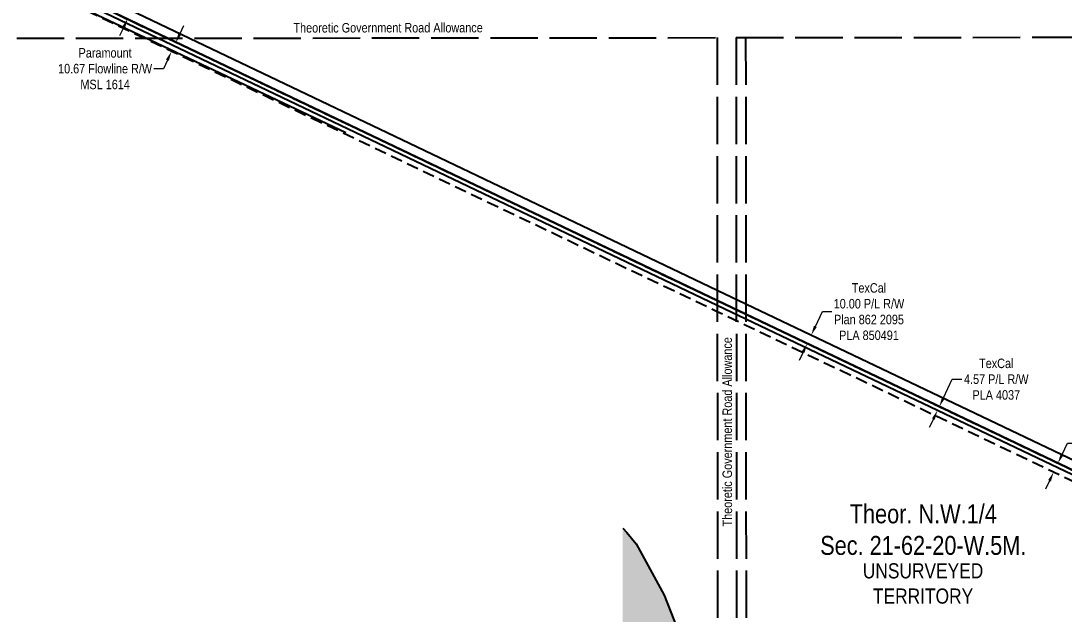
# Model space of a CAD drawing. Extents: x 500622 to 512229, y 6022177 to 6028063.
# Drawn here: x 502414 to 503515, y 6025739 to 6026365 of the extents above; entities that cross this region are included whole.
import ezdxf
from ezdxf.enums import TextEntityAlignment as Align

# ---------------------------------------------------------------- set-up
doc = ezdxf.new("R2010")
doc.units = 0
doc.header["$LTSCALE"] = 5
doc.header["$PDMODE"] = 3
doc.header["$PDSIZE"] = 30
doc.linetypes.add('foc-ACCESSROAD', pattern=[3.75, 2.5, -1.25])
doc.linetypes.add('foc-UNSURVEYED', pattern=[12.5, 10, -2.5])
doc.layers.get('Defpoints').update_dxf_attribs({"color": 9})
for name, color, linetype in [('C-SYMBOL', 7, 'Continuous'), ('F-RW', 190, 'Continuous'), ('F-WS', 190, 'foc-ACCESSROAD'), ('L-ROAD-T', 7, 'Continuous'), ('L-UNS-T', 3, 'Continuous'), ('L-USEC', 7, 'foc-UNSURVEYED'), ('T-WATER', 160, 'Continuous'), ('T-WATER-H', 133, 'Continuous')]:
    doc.layers.add(name, color=color, linetype=linetype)
for name, color, linetype, lineweight in [('F-AR-T', 190, 'Continuous', 9), ('F-FLOWLINE-T', 190, 'Continuous', 9), ('F-RW-T', 190, 'Continuous', 9), ('F-RW-T2', 190, 'Continuous', 9)]:
    doc.layers.add(name, color=color, linetype=linetype, lineweight=lineweight)
doc.styles.add('175L', font='ARIALN.TTF', dxfattribs={"height": 20})
doc.styles.add('80CG', font='ARIALN.TTF', dxfattribs={"height": 10})
doc.styles.add('80L', font='ARIALN.TTF', dxfattribs={"height": 10})
doc.dimstyles.new('Compass 5 000', dxfattribs={"dimscale": 5, "dimtxt": 9, "dimasz": 2, "dimexe": 0.2, "dimexo": 0.0625, "dimgap": 0.5, "dimtad": 0, "dimtih": 1, "dimtoh": 1, "dimzin": 0, "dimdsep": 46, "dimtxsty": '80CG', "dimcen": 0.1, "dimse1": 1, "dimse2": 1, "dimclrd": 256, "dimclrt": 256, "dimaunit": 1, "dimadec": 4, "dimazin": 0, "dimtfac": 0.06, "dimtofl": 0, "dimtmove": 0, "dimatfit": 1, "dimfxl": 0.2, "dimtolj": 1, "dimtzin": 0, "dimlwd": -1, "dimarcsym": 0})

# ---------------------------------------------------------------- blocks, each defined once
blk = doc.blocks.new('*D878')
at = {"layer": 'Defpoints', "color": 0, "transparency": 16777216}
for p in [(502433.8, 6026422.3), (502429.8, 6026413.9), (502530.6, 6026376.2)]:
    blk.add_point(p, dxfattribs=at)
at = {"layer": 'F-RW-T2', "transparency": 16777216}
for p, q in [((502534.9, 6026385.2), (502548.1, 6026413)), ((502548.1, 6026413), (502558.1, 6026413)), ((502522.2, 6026358.7), (502517.9, 6026349.7))]:
    blk.add_line(p, q, dxfattribs=at)
for points in [[(502533.4, 6026386), (502536.4, 6026384.5), (502530.6, 6026376.2)], [(502520.7, 6026359.4), (502523.7, 6026358), (502526.5, 6026367.7)]]:
    blk.add_solid(points, dxfattribs=at)
at = {"layer": 'F-RW-T2', "transparency": 16777216, "insert": (502597.2, 6026413), "char_height": 10, "attachment_point": 5, "style": '80CG'}
blk.add_mtext('\\A1;TexCal\\P10.00 P/L R/W\\PPlan 862 2095\\PPLA 850491', dxfattribs=at)
blk = doc.blocks.new('*D902')
at = {"layer": 'Defpoints', "color": 0, "transparency": 16777216}
for p in [(502572.6, 6026332.9), (502625.6, 6026319.4), (502621.1, 6026310)]:
    blk.add_point(p, dxfattribs=at)
at = {"layer": 'F-AR-T', "transparency": 16777216}
for p, q in [((502581.4, 6026351.4), (502585.6, 6026360.4)), ((502568.3, 6026323.9), (502564.1, 6026314.9)), ((502564.1, 6026314.9), (502554.1, 6026314.9))]:
    blk.add_line(p, q, dxfattribs=at)
for points in [[(502579.9, 6026352.1), (502582.9, 6026350.7), (502577.1, 6026342.4)], [(502566.8, 6026324.6), (502569.9, 6026323.2), (502572.6, 6026332.9)]]:
    blk.add_solid(points, dxfattribs=at)
at = {"layer": 'F-AR-T', "transparency": 16777216, "insert": (502502.6, 6026314.9), "char_height": 10, "attachment_point": 5, "style": '80CG'}
blk.add_mtext('\\A1;Paramount\\P10.67 Flowline R/W\\PMSL 1614', dxfattribs=at)
blk = doc.blocks.new('*D965')
at = {"layer": 'Defpoints', "color": 0, "transparency": 16777216}
for p in [(503323.1, 6025982), (503325.1, 6025986.1), (503383.3, 6025958.4)]:
    blk.add_point(p, dxfattribs=at)
at = {"layer": 'F-RW-T', "transparency": 16777216}
for p, q in [((503387.6, 6025967.4), (503397, 6025987.2)), ((503397, 6025987.2), (503407, 6025987.2)), ((503377, 6025945.2), (503372.7, 6025936.2))]:
    blk.add_line(p, q, dxfattribs=at)
for points in [[(503386.1, 6025968.1), (503389.1, 6025966.7), (503383.3, 6025958.4)], [(503375.5, 6025945.9), (503378.5, 6025944.5), (503381.3, 6025954.3)]]:
    blk.add_solid(points, dxfattribs=at)
at = {"layer": 'F-RW-T', "transparency": 16777216, "insert": (503443.4, 6025987.2), "char_height": 10, "attachment_point": 5, "style": '80CG'}
blk.add_mtext('\\A1;TexCal\\P4.57 P/L R/W\\PPLA 4037', dxfattribs=at)
blk = doc.blocks.new('*D1054')
at = {"layer": 'Defpoints', "color": 0, "transparency": 16777216}
for p in [(503248.1, 6026033.9), (503281, 6026018.3), (503276.7, 6026009.2)]:
    blk.add_point(p, dxfattribs=at)
at = {"layer": 'F-RW-T', "transparency": 16777216}
for p, q in [((503252.4, 6026042.9), (503259.9, 6026058.5)), ((503259.9, 6026058.5), (503269.9, 6026058.5)), ((503239.5, 6026015.9), (503235.2, 6026006.8))]:
    blk.add_line(p, q, dxfattribs=at)
for points in [[(503250.9, 6026043.7), (503253.9, 6026042.2), (503248.1, 6026033.9)], [(503238, 6026016.6), (503241, 6026015.2), (503243.8, 6026024.9)]]:
    blk.add_solid(points, dxfattribs=at)
at = {"layer": 'F-RW-T', "transparency": 16777216, "insert": (503309, 6026058.5), "char_height": 10, "attachment_point": 5, "style": '80CG'}
blk.add_mtext('\\A1;TexCal\\P10.00 P/L R/W\\PPlan 862 2095\\PPLA 850491', dxfattribs=at)
blk = doc.blocks.new('*D1060')
at = {"layer": 'Defpoints', "color": 0, "transparency": 16777216}
for p in [(503456.9, 6025923.3), (503452.3, 6025913.6), (503503.9, 6025889)]:
    blk.add_point(p, dxfattribs=at)
at = {"layer": 'F-FLOWLINE-T', "transparency": 16777216}
for p, q in [((503512.8, 6025907.7), (503518.5, 6025919.6)), ((503518.5, 6025919.6), (503528.5, 6025919.6)), ((503499.6, 6025880), (503495.3, 6025871))]:
    blk.add_line(p, q, dxfattribs=at)
for points in [[(503511.3, 6025908.4), (503514.3, 6025906.9), (503508.5, 6025898.6)], [(503498.1, 6025880.7), (503501.1, 6025879.3), (503503.9, 6025889)]]:
    blk.add_solid(points, dxfattribs=at)
at = {"layer": 'F-FLOWLINE-T', "transparency": 16777216, "insert": (503580, 6025919.6), "char_height": 10, "attachment_point": 5, "style": '80CG'}
blk.add_mtext('\\A1;Paramount\\P10.67 Flowline R/W\\PMSL 1614', dxfattribs=at)

msp = doc.modelspace()

# ---------------------------------------------------------------- hatches: boundary and pattern name
at = {"layer": 'T-WATER-H'}
h = msp.add_hatch(color=256, dxfattribs=at)
h.dxf.hatch_style = 1
h.paths.add_polyline_path([(503196.78, 6025443.667), (503049.378, 6025443.524), (503049.084, 6025829.935), (503053.55, 6025825.542), (503063.327, 6025813.402), (503092.902, 6025759.156), (503117.244, 6025697.52), (503128.042, 6025665.348), (503136.729, 6025630.725), (503139.172, 6025611.387), (503139.642, 6025571.405), (503145.398, 6025543.561), (503149.265, 6025523.555), (503155.179, 6025501.275), (503159.463, 6025491.324), (503166.297, 6025477.617), (503179.488, 6025460.133)])

# ---------------------------------------------------------------- linework, layer by layer
at = {"layer": 'F-RW', "flags": 128}
msp.add_lwpolyline([(502756.633, 6026247.37), (502557.39, 6026341.61), (502494.192, 6026371.501), (502390.795, 6026419.864), (502233.31, 6026494.919), (502231.773, 6026495.622)], dxfattribs=at)
at = {"layer": 'F-RW'}
for points in [[(502346.754, 6026463.9), (502528.426, 6026377.239), (502591.518, 6026347.14), (502800.47, 6026247.464), (503148.84, 6026081.283), (503179.01, 6026066.892), (503746.633, 6025796.12)], [(503726.095, 6025794.842), (503179.018, 6026055.817), (503148.849, 6026070.209), (502777.311, 6026247.445), (502568.366, 6026347.118), (502505.27, 6026377.217), (502346.76, 6026452.826)], [(502346.76, 6026452.826), (502505.268, 6026377.217), (502568.365, 6026347.118), (502777.31, 6026247.445), (503148.849, 6026070.209), (503179.018, 6026055.817), (503726.095, 6025794.842)], [(503726.1, 6025789.769), (503179.022, 6026050.74), (503148.853, 6026065.132), (502766.686, 6026247.436), (502557.741, 6026347.108), (502494.642, 6026377.207), (502346.763, 6026447.749)]]:
    msp.add_lwpolyline(points, dxfattribs=at)
at = {"layer": 'F-WS', "flags": 128}
msp.add_lwpolyline([(501812.561, 6027270.82), (501818.064, 6027248.11), (501820.455, 6027238.245), (501823.533, 6027225.543), (501823.747, 6027224.662), (501825.337, 6027218.1), (501830.974, 6027194.839), (501831.162, 6027194.068), (501833.109, 6027186.099), (501834.643, 6027179.817), (501834.831, 6027179.048), (501836.761, 6027171.141), (501836.888, 6027170.618), (501837.083, 6027169.826), (501838.306, 6027164.793), (501840.065, 6027157.56), (501840.414, 6027156.12), (501846.063, 6027132.892), (501846.49, 6027131.139), (501850.437, 6027114.906), (501850.866, 6027113.142), (501890.427, 6026950.45), (501927.359, 6026811.111), (501929.102, 6026804.535), (501929.762, 6026802.026), (501929.961, 6026801.284), (501931.747, 6026794.556), (501932.98, 6026789.893), (501933.832, 6026786.65), (501934.148, 6026785.464), (501935.056, 6026782.062), (501935.909, 6026778.841), (501940.252, 6026762.475), (501941.089, 6026759.316), (501950.581, 6026723.543), (501950.997, 6026721.902), (501951.481, 6026720.051), (501975.48, 6026629.633), (501976.065, 6026627.43), (501978.348, 6026627.351), (501986.575, 6026627.069), (502012.153, 6026626.191), (502018.163, 6026625.985), (502021.212, 6026625.88), (502065.172, 6026624.372), (502075.167, 6026623.846), (502189.231, 6026617.847), (502313.672, 6026665.692), (502346.625, 6026678.532), (502445.018, 6026716.874), (502554.686, 6026761.949), (502619.701, 6026781.577), (502734.642, 6026762.771), (502725.982, 6026754.226), (502721.293, 6026749.581), (502717.218, 6026745.579), (502620.818, 6026760.897), (502561.433, 6026742.969), (502452.495, 6026698.194), (502346.637, 6026656.944), (502320.935, 6026646.929), (502193.153, 6026597.799), (502346.678, 6026589.724), (502481.042, 6026582.657), (502481.05, 6026571.969), (502464.389, 6026572.845), (502346.684, 6026579.037), (502153.758, 6026589.184), (502073.566, 6026593.402), (502063.571, 6026593.928), (502049.405, 6026594.672), (502063.567, 6026587.915), (502073.559, 6026583.149), (502103.301, 6026568.961), (502117.674, 6026562.104), (502157.127, 6026543.283), (502157.688, 6026543.015), (502172.077, 6026536.152), (502172.612, 6026535.896), (502225.051, 6026510.882), (502238.988, 6026504.233), (502252.792, 6026497.649), (502253.127, 6026497.489), (502279.057, 6026485.119), (502286.379, 6026481.627), (502287.006, 6026481.328), (502346.76, 6026452.826), (502505.27, 6026377.217), (502568.366, 6026347.118), (502777.311, 6026247.445), (503148.849, 6026070.209), (503179.018, 6026055.817), (503726.095, 6025794.842), (503726.1, 6025789.769), (503726.105, 6025783.637), (503726.106, 6025783.018), (503179.027, 6026043.989), (503148.858, 6026058.38), (502752.554, 6026247.424), (502543.608, 6026347.094), (502480.513, 6026377.194), (502346.767, 6026440.998), (502286.606, 6026469.696), (502252.639, 6026485.93), (502223.043, 6026500.015), (502209.107, 6026506.664), (502155.352, 6026532.308), (502140.413, 6026539.434), (502089.813, 6026563.571), (502075.44, 6026570.427), (502073.551, 6026571.328), (502063.56, 6026576.094), (502032.863, 6026590.733), (502032.888, 6026578.029), (502032.947, 6026555.886), (502033.021, 6026518.343), (502033.022, 6026517.136), (502033.034, 6026511.459), (502033.043, 6026507.015), (502033.135, 6026460.082), (502033.155, 6026449.751), (502033.262, 6026395.052), (501964.669, 6026394.984), (501964.704, 6026376.677), (501964.763, 6026346.519), (501964.771, 6026342.852), (501964.799, 6026328.623), (501889.149, 6026259.282), (501875.405, 6026246.684)], dxfattribs=at)
at = {"layer": 'L-USEC'}
for p, q in [((502346.824, 6026346.914), (503148.638, 6026347.703)), ((503148.638, 6026347.703), (503149.249, 6025543.566)), ((503168.747, 6026347.723), (503970.558, 6026348.515)), ((503168.747, 6026347.718), (503168.747, 6026347.723)), ((503168.747, 6026347.718), (503169.358, 6025543.581)), ((503178.801, 6026347.726), (503178.801, 6026347.733)), ((503178.801, 6026347.726), (503179.412, 6025543.589))]:
    msp.add_line(p, q, dxfattribs=at)
at = {"layer": 'T-WATER'}
msp.add_lwpolyline([(503049.084, 6025829.935), (503053.55, 6025825.542), (503063.327, 6025813.402), (503092.902, 6025759.156), (503117.244, 6025697.52), (503128.042, 6025665.348), (503136.729, 6025630.725), (503139.172, 6025611.387), (503139.642, 6025571.405), (503145.398, 6025543.561), (503149.265, 6025523.555), (503155.179, 6025501.275), (503159.463, 6025491.324), (503166.297, 6025477.617), (503179.488, 6025460.133), (503205.77, 6025435.107), (503230.258, 6025417.969), (503261.176, 6025407.904), (503290.176, 6025396.034), (503325.271, 6025388.688), (503380.985, 6025382.522), (503431.529, 6025372.999), (503450.506, 6025371.421), (503571.349, 6025372.262)], dxfattribs=at)

# ---------------------------------------------------------------- texts
at = {"layer": 'C-SYMBOL', "color": 3, "insert": (503366.331, 6025855.133), "char_height": 19.98922, "width": 235.2573, "attachment_point": 2, "style": '175L'}
msp.add_mtext('Theor. N.W.1/4\\PSec. 21-62-20-W.5M.', dxfattribs=at)
at = {"layer": 'L-ROAD-T', "style": '80L'}
for height, rotation, p in [(9.9947, 0.056577, (502801.354, 6026358.147)), (9.99461, 90.061516, (503159.379, 6025931.693))]:
    msp.add_text('Theoretic Government Road Allowance', height=height, rotation=rotation, dxfattribs=at).set_placement(p, align=Align.MIDDLE_CENTER)
at = {"layer": 'L-UNS-T', "color": 3, "insert": (503366.103, 6025771.552), "char_height": 15.99138, "attachment_point": 5, "style": '80L'}
msp.add_mtext_dynamic_manual_height_columns('UNSURVEYED TERRITORY', width=126.41375, gutter_width=47.5, heights=[0], dxfattribs=at)

# ---------------------------------------------------------------- dimensions: what is measured, and where the dimension line sits
at = {"layer": 'F-AR-T'}
dim = msp.add_linear_dim(base=(502572.622, 6026332.933), p1=(502625.602, 6026319.412), p2=(502621.143, 6026309.984), angle=244.686837, text='Paramount\\P10.67 Flowline R/W\\PMSL 1614', dimstyle='Compass 5 000', dxfattribs=at)
dim.commit()
dim.dimension.update_dxf_attribs({"geometry": '*D902', "text_midpoint": (502502.577, 6026314.853), "dimtype": 161})
at = {"layer": 'F-FLOWLINE-T'}
dim = msp.add_linear_dim(base=(503503.918, 6025889.007), p1=(503456.886, 6025923.264), p2=(503452.292, 6025913.634), angle=244.497638, text='Paramount\\P10.67 Flowline R/W\\PMSL 1614', dimstyle='Compass 5 000', dxfattribs=at)
dim.commit()
dim.dimension.update_dxf_attribs({"geometry": '*D1060', "text_midpoint": (503579.985, 6025919.557), "dimtype": 161})
at = {"layer": 'F-RW-T'}
for base, p1, p2, angle, text, picture, middle in [((503248.138, 6026033.916), (503276.657, 6026009.24), (503280.959, 6026018.259), 64.497542, 'TexCal\\P10.00 P/L R/W\\PPlan 862 2095\\PPLA 850491', '*D1054', (503308.962, 6026058.523)), ((503383.257, 6025958.388), (503323.143, 6025981.99), (503325.115, 6025986.124), 64.497136, 'TexCal\\P4.57 P/L R/W\\PPLA 4037', '*D965', (503443.449, 6025987.195))]:
    dim = msp.add_linear_dim(base=base, p1=p1, p2=p2, angle=angle, text=text, dimstyle='Compass 5 000', dxfattribs=at)
    dim.commit()
    dim.dimension.update_dxf_attribs({"geometry": picture, "text_midpoint": middle, "dimtype": 161})
at = {"layer": 'F-RW-T2'}
dim = msp.add_linear_dim(base=(502530.562, 6026376.208), p1=(502429.786, 6026413.858), p2=(502433.823, 6026422.326), angle=64.511606, text='TexCal\\P10.00 P/L R/W\\PPlan 862 2095\\PPLA 850491', dimstyle='Compass 5 000', dxfattribs=at)
dim.commit()
dim.dimension.update_dxf_attribs({"geometry": '*D878', "text_midpoint": (502597.185, 6026412.994), "dimtype": 161})

doc.saveas('drawing.dxf')
